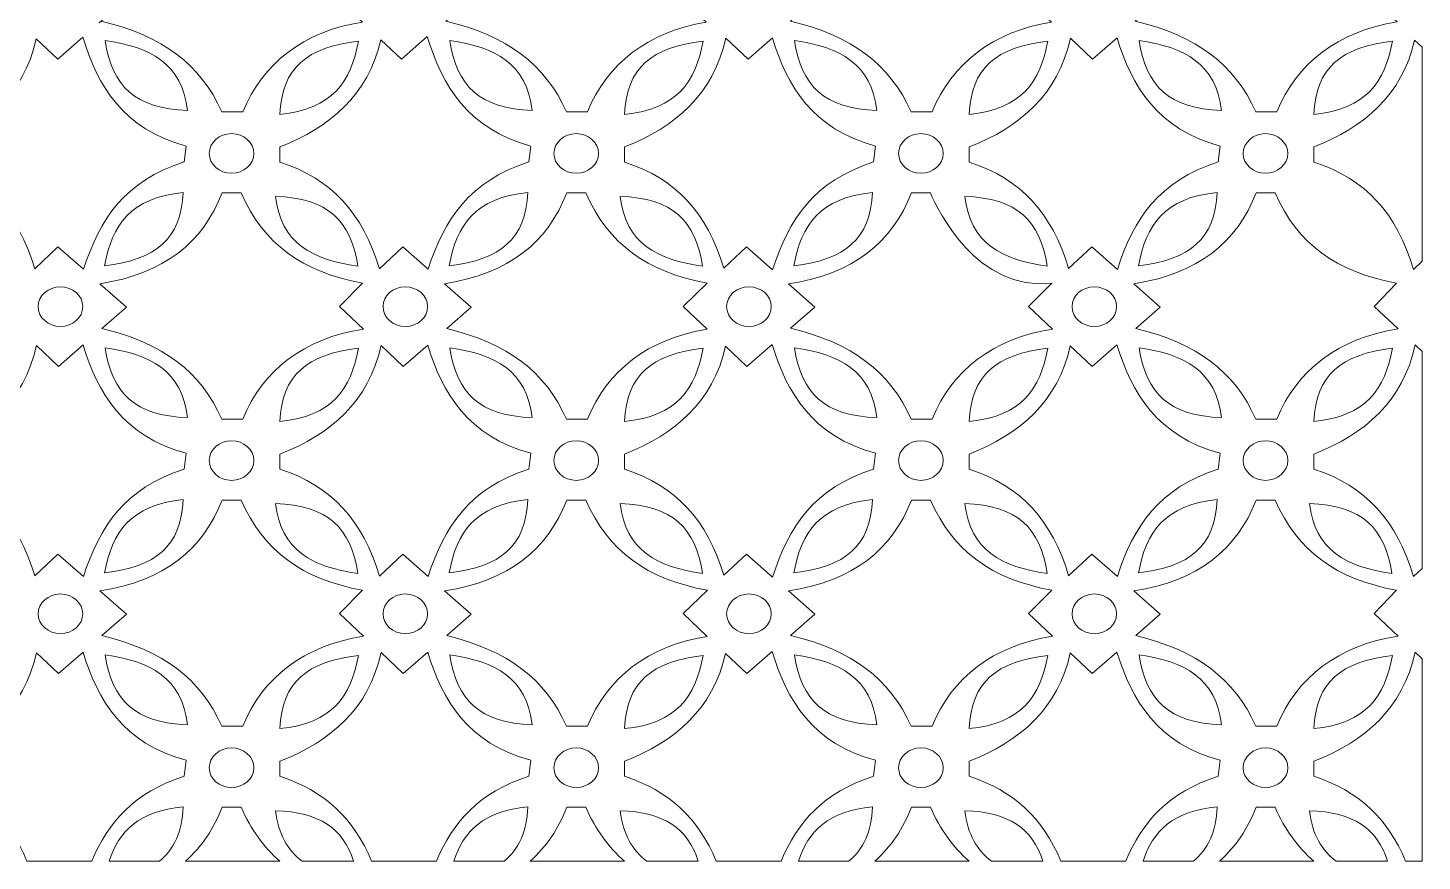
# Model space of a CAD drawing. Header units: millimetres. Extents: x -1200 to 1200, y -590 to 590.
# Drawn here: x 39 to 1200, y -590 to 104 of the extents above; entities that cross this region are included whole.
import ezdxf

# ---------------------------------------------------------------- set-up
doc = ezdxf.new("R2010")
doc.units = ezdxf.units.MM
doc.header["$MEASUREMENT"] = 0
doc.layers.add('Layer 1', color=7, linetype='Continuous')

msp = doc.modelspace()

# ---------------------------------------------------------------- linework, layer by layer
at = {"layer": 'Layer 1', "color": 250, "lineweight": 20}
for points, knots in [([(317.7715, 108.6244), (268.7804, 100.8725), (234.534, 74.0013), (218.0587, 33.8259), (218.0587, 33.8259), (200.598, 33.8457), (200.598, 33.8457), (183.0053, 73.3953), (151.4982, 97.1448), (100.2643, 109.3685), (100.2643, 109.3685), (98.4406, 107.9922), (98.4406, 107.9922), (98.4406, 107.9922), (120.2783, 127.0391), (120.2783, 127.0391), (120.2783, 127.0391), (98.1147, 146.501), (98.1147, 146.501), (151.9328, 154.6021), (184.115, 181.3153), (199.9616, 222.0635), (199.9616, 222.0635), (215.816, 222.0635), (215.816, 222.0635), (234.5107, 179.3921), (266.7627, 156.2683), (316.9645, 146.9753), (316.9645, 146.9753), (297.5791, 127.533), (297.5791, 127.533), (297.5791, 127.533), (317.7715, 108.6244), (317.7715, 108.6244)], [0, 0, 0, 0, 0.090909091, 0.090909091, 0.090909091, 0.181818182, 0.181818182, 0.181818182, 0.272727273, 0.272727273, 0.272727273, 0.363636364, 0.363636364, 0.363636364, 0.454545455, 0.454545455, 0.454545455, 0.545454545, 0.545454545, 0.545454545, 0.636363636, 0.636363636, 0.636363636, 0.727272727, 0.727272727, 0.727272727, 0.818181818, 0.818181818, 0.818181818, 0.909090909, 0.909090909, 0.909090909, 1, 1, 1, 1]), ([(603.989, 108.5057), (555.3859, 100.6024), (521.4033, 73.8035), (504.9979, 33.8259), (504.9979, 33.8259), (487.5294, 33.8457), (487.5294, 33.8457), (469.9522, 73.3953), (438.4373, 97.1448), (387.1957, 109.3685), (387.1957, 109.3685), (407.3804, 127.0391), (407.3804, 127.0391), (407.3804, 127.0391), (385.2014, 146.5209), (385.2014, 146.5209), (438.9496, 154.6548), (471.0696, 181.3482), (486.9085, 222.0635), (486.9085, 222.0635), (502.7552, 222.0635), (502.7552, 222.0635), (521.4655, 179.3921), (553.702, 156.2683), (603.9192, 146.9753), (603.9192, 146.9753), (583.6724, 127.533), (583.6724, 127.533), (583.6724, 127.533), (603.989, 108.5057), (603.989, 108.5057)], [0, 0, 0, 0, 0.1, 0.1, 0.1, 0.2, 0.2, 0.2, 0.3, 0.3, 0.3, 0.4, 0.4, 0.4, 0.5, 0.5, 0.5, 0.6, 0.6, 0.6, 0.7, 0.7, 0.7, 0.8, 0.8, 0.8, 0.9, 0.9, 0.9, 1, 1, 1, 1]), ([(891.4481, 108.5915), (842.5657, 100.7935), (808.389, 73.9485), (791.9371, 33.8259), (791.9371, 33.8259), (774.4918, 33.8457), (774.4918, 33.8457), (756.8914, 73.3953), (725.3765, 97.1448), (674.1426, 109.3685), (674.1426, 109.3685), (693.4581, 127.0391), (693.4581, 127.0391), (693.4581, 127.0391), (671.4188, 146.4155), (671.4188, 146.4155), (725.5861, 154.4175), (757.9391, 181.1638), (773.8399, 222.0635), (773.8399, 222.0635), (789.7021, 222.0635), (789.7021, 222.0635), (808.389, 179.3921), (840.6489, 156.2683), (890.8584, 146.9753), (890.8584, 146.9753), (871.2169, 127.533), (871.2169, 127.533), (871.2169, 127.533), (891.4481, 108.5915), (891.4481, 108.5915)], [0, 0, 0, 0, 0.1, 0.1, 0.1, 0.2, 0.2, 0.2, 0.3, 0.3, 0.3, 0.4, 0.4, 0.4, 0.5, 0.5, 0.5, 0.6, 0.6, 0.6, 0.7, 0.7, 0.7, 0.8, 0.8, 0.8, 0.9, 0.9, 0.9, 1, 1, 1, 1]), ([(1179.0702, 108.6837), (1129.823, 101.0439), (1095.4135, 74.133), (1078.884, 33.8259), (1078.884, 33.8259), (1061.4155, 33.8457), (1061.4155, 33.8457), (1043.846, 73.3953), (1012.3234, 97.1448), (961.0817, 109.3685), (961.0817, 109.3685), (981.0026, 127.0391), (981.0026, 127.0391), (981.0026, 127.0391), (958.8624, 146.4879), (958.8624, 146.4879), (1012.7347, 154.5756), (1044.9325, 181.2955), (1060.7946, 222.0635), (1060.7946, 222.0635), (1076.6335, 222.0635), (1076.6335, 222.0635), (1095.3359, 179.3921), (1127.5881, 156.2683), (1177.7975, 146.9753), (1177.7975, 146.9753), (1158.9398, 127.533), (1158.9398, 127.533), (1158.9398, 127.533), (1179.0702, 108.6837), (1179.0702, 108.6837)], [0, 0, 0, 0, 0.1, 0.1, 0.1, 0.2, 0.2, 0.2, 0.3, 0.3, 0.3, 0.4, 0.4, 0.4, 0.5, 0.5, 0.5, 0.6, 0.6, 0.6, 0.7, 0.7, 0.7, 0.8, 0.8, 0.8, 0.9, 0.9, 0.9, 1, 1, 1, 1]), ([(84.9532, 96.0647), (84.9532, 96.0647), (64.0234, 77.8145), (64.0234, 77.8145), (64.0234, 77.8145), (46.1591, 94.5367), (46.1591, 94.5367), (35.8301, 48.1573), (4.0592, 21.1147), (-37.87, 4.6297), (-37.87, 4.6297), (-37.9244, -7.9169), (-37.9244, -7.9169), (5.1068, -21.8728), (31.0885, -50.6079), (44.8787, -96.77), (44.8787, -96.77), (64.1709, -78.612), (64.1709, -78.612), (64.1709, -78.612), (85.4187, -97.264), (85.4187, -97.264), (99.0537, -55.3235), (119.8359, -23.7894), (169.3159, -7.8641), (169.3159, -7.8641), (171.0233, 5.4005), (171.0233, 5.4005), (118.4547, 19.3958), (97.1679, 55.8036), (84.9532, 96.0647)], [0, 0, 0, 0, 0.1, 0.1, 0.1, 0.2, 0.2, 0.2, 0.3, 0.3, 0.3, 0.4, 0.4, 0.4, 0.5, 0.5, 0.5, 0.6, 0.6, 0.6, 0.7, 0.7, 0.7, 0.8, 0.8, 0.8, 0.9, 0.9, 0.9, 1, 1, 1, 1]), ([(103.4771, 93.1273), (141.5494, 87.8913), (167.3915, 73.8892), (172.1019, 35.0048), (128.5352, 36.5131), (109.1577, 55.2506), (103.4771, 93.1273)], [0, 0, 0, 0, 0.5, 0.5, 0.5, 1, 1, 1, 1]), ([(371.7137, 96.6244), (371.7137, 96.6244), (350.1477, 77.8145), (350.1477, 77.8145), (350.1477, 77.8145), (332.9663, 93.911), (332.9663, 93.911), (322.4822, 47.9203), (290.8122, 21.0292), (249.0768, 4.6297), (249.0768, 4.6297), (249.0149, -7.9169), (249.0149, -7.9169), (292.0849, -21.8861), (318.0665, -50.6475), (331.8411, -96.8885), (331.8411, -96.8885), (351.2885, -78.612), (351.2885, -78.612), (351.2885, -78.612), (372.3967, -97.1586), (372.3967, -97.1586), (386.024, -55.2709), (406.8294, -23.7761), (456.2706, -7.8641), (456.2706, -7.8641), (457.9702, 5.4005), (457.9702, 5.4005), (405.1532, 19.4617), (383.9131, 56.1397), (371.7137, 96.6244)], [0, 0, 0, 0, 0.1, 0.1, 0.1, 0.2, 0.2, 0.2, 0.3, 0.3, 0.3, 0.4, 0.4, 0.4, 0.5, 0.5, 0.5, 0.6, 0.6, 0.6, 0.7, 0.7, 0.7, 0.8, 0.8, 0.8, 0.9, 0.9, 0.9, 1, 1, 1, 1]), ([(390.4162, 93.1273), (428.5118, 87.8913), (454.3461, 73.8892), (459.0565, 35.0048), (415.4745, 36.5131), (396.128, 55.2506), (390.4162, 93.1273)], [0, 0, 0, 0, 0.5, 0.5, 0.5, 1, 1, 1, 1]), ([(659.0332, 95.4259), (659.0332, 95.4259), (638.8253, 77.8145), (638.8253, 77.8145), (638.8253, 77.8145), (620.2004, 95.2612), (620.2004, 95.2612), (610.0421, 48.4406), (578.1626, 21.1938), (536.0161, 4.6297), (536.0161, 4.6297), (535.954, -7.9169), (535.954, -7.9169), (578.8299, -21.8201), (604.7884, -50.3907), (618.6019, -96.2563), (618.6019, -96.2563), (637.3818, -78.612), (637.3818, -78.612), (637.3818, -78.612), (659.1574, -97.7381), (659.1574, -97.7381), (672.769, -55.5608), (693.5358, -23.8552), (743.1865, -7.8641), (743.1865, -7.8641), (744.9094, 5.4005), (744.9094, 5.4005), (692.6123, 19.3101), (671.2791, 55.4152), (659.0332, 95.4259)], [0, 0, 0, 0, 0.1, 0.1, 0.1, 0.2, 0.2, 0.2, 0.3, 0.3, 0.3, 0.4, 0.4, 0.4, 0.5, 0.5, 0.5, 0.6, 0.6, 0.6, 0.7, 0.7, 0.7, 0.8, 0.8, 0.8, 0.9, 0.9, 0.9, 1, 1, 1, 1]), ([(677.3632, 93.1273), (715.451, 87.8913), (741.2697, 73.8892), (745.9958, 35.0048), (702.4214, 36.5131), (683.0593, 55.2506), (677.3632, 93.1273)], [0, 0, 0, 0, 0.5, 0.5, 0.5, 1, 1, 1, 1]), ([(945.9336, 95.5312), (945.9336, 95.5312), (925.6248, 77.8145), (925.6248, 77.8145), (925.6248, 77.8145), (907.1007, 95.1426), (907.1007, 95.1426), (896.9192, 48.3944), (865.0784, 21.1807), (822.9552, 4.6297), (822.9552, 4.6297), (822.8931, -7.9169), (822.8931, -7.9169), (865.9087, -21.8595), (891.8827, -50.5751), (905.6807, -96.7041), (905.6807, -96.7041), (924.9186, -78.612), (924.9186, -78.612), (924.9186, -78.612), (946.2285, -97.3297), (946.2285, -97.3297), (959.8557, -55.3564), (980.6456, -23.8025), (1030.1257, -7.8641), (1030.1257, -7.8641), (1031.8484, 5.4005), (1031.8484, 5.4005), (979.4971, 19.33), (958.1794, 55.4745), (945.9336, 95.5312)], [0, 0, 0, 0, 0.1, 0.1, 0.1, 0.2, 0.2, 0.2, 0.3, 0.3, 0.3, 0.4, 0.4, 0.4, 0.5, 0.5, 0.5, 0.6, 0.6, 0.6, 0.7, 0.7, 0.7, 0.8, 0.8, 0.8, 0.9, 0.9, 0.9, 1, 1, 1, 1]), ([(964.3023, 93.1273), (1002.3824, 87.8913), (1028.2089, 73.8892), (1032.9426, 35.0048), (989.3606, 36.5131), (969.9907, 55.2506), (964.3023, 93.1273)], [0, 0, 0, 0, 0.5, 0.5, 0.5, 1, 1, 1, 1]), ([(1199.95, 87.6604), (1199.95, 87.6604), (1193.6829, 93.5223), (1193.6829, 93.5223), (1183.1367, 47.7688), (1151.5364, 20.9896), (1109.9022, 4.6297), (1109.9022, 4.6297), (1109.8479, -7.9169), (1109.8479, -7.9169), (1153.0419, -21.9255), (1179.0546, -50.8187), (1192.806, -97.2836), (1192.806, -97.2836), (1199.95, -90.5588), (1199.95, -90.5588), (1199.95, -90.5588), (1199.95, 87.6604), (1199.95, 87.6604)], [0, 0, 0, 0, 0.166666667, 0.166666667, 0.166666667, 0.333333333, 0.333333333, 0.333333333, 0.5, 0.5, 0.5, 0.666666667, 0.666666667, 0.666666667, 0.833333333, 0.833333333, 0.833333333, 1, 1, 1, 1]), ([(314.3414, 92.7847), (308.4281, 58.9321), (292.7056, 35.9664), (248.945, 31.7712), (250.6445, 70.5172), (271.7216, 87.7267), (314.3414, 92.7847)], [0, 0, 0, 0, 0.5, 0.5, 0.5, 1, 1, 1, 1]), ([(601.2807, 92.7847), (595.3828, 58.9321), (579.6448, 35.9664), (535.8997, 31.7712), (537.5991, 70.5172), (558.6608, 87.7267), (601.2807, 92.7847)], [0, 0, 0, 0, 0.5, 0.5, 0.5, 1, 1, 1, 1]), ([(888.2277, 92.7847), (882.3298, 58.9321), (866.584, 35.9664), (822.831, 31.7712), (824.5306, 70.5172), (845.6077, 87.7267), (888.2277, 92.7847)], [0, 0, 0, 0, 0.5, 0.5, 0.5, 1, 1, 1, 1]), ([(1175.1589, 92.7847), (1169.2611, 58.9321), (1153.5309, 35.9664), (1109.778, 31.7712), (1111.4775, 70.5172), (1132.5547, 87.7267), (1175.1589, 92.7847)], [0, 0, 0, 0, 0.5, 0.5, 0.5, 1, 1, 1, 1]), ([(208.7386, -17.2691), (198.5104, -17.2691), (190.1759, -9.8597), (190.1759, -0.7644), (190.1759, 8.3179), (198.5104, 15.7339), (208.7386, 15.7339), (218.9667, 15.7339), (227.3013, 8.3179), (227.3013, -0.7644), (227.3013, -9.8597), (218.9667, -17.2691), (208.7386, -17.2691)], [0, 0, 0, 0, 0.25, 0.25, 0.25, 0.5, 0.5, 0.5, 0.75, 0.75, 0.75, 1, 1, 1, 1]), ([(495.6855, -17.2691), (485.465, -17.2691), (477.1228, -9.8597), (477.1228, -0.7644), (477.1228, 8.3179), (485.465, 15.7339), (495.6855, 15.7339), (505.906, 15.7339), (514.2405, 8.3179), (514.2405, -0.7644), (514.2405, -9.8597), (505.906, -17.2691), (495.6855, -17.2691)], [0, 0, 0, 0, 0.25, 0.25, 0.25, 0.5, 0.5, 0.5, 0.75, 0.75, 0.75, 1, 1, 1, 1]), ([(782.6246, -17.2691), (772.3965, -17.2691), (764.0618, -9.8597), (764.0618, -0.7644), (764.0618, 8.3179), (772.3965, 15.7339), (782.6246, 15.7339), (792.8528, 15.7339), (801.1952, 8.3179), (801.1952, -0.7644), (801.1952, -9.8597), (792.8528, -17.2691), (782.6246, -17.2691)], [0, 0, 0, 0, 0.25, 0.25, 0.25, 0.5, 0.5, 0.5, 0.75, 0.75, 0.75, 1, 1, 1, 1]), ([(1069.5639, -17.2691), (1059.3357, -17.2691), (1051.001, -9.8597), (1051.001, -0.7644), (1051.001, 8.3179), (1059.3357, 15.7339), (1069.5639, 15.7339), (1079.7997, 15.7339), (1088.1266, 8.3179), (1088.1266, -0.7644), (1088.1266, -9.8597), (1079.7997, -17.2691), (1069.5639, -17.2691)], [0, 0, 0, 0, 0.25, 0.25, 0.25, 0.5, 0.5, 0.5, 0.75, 0.75, 0.75, 1, 1, 1, 1]), ([(318.5942, -146.9957), (269.1529, -154.5763), (234.6271, -181.52), (218.0587, -221.9259), (218.0587, -221.9259), (200.6135, -221.9061), (200.6135, -221.9061), (183.0673, -182.4881), (151.7232, -158.7649), (100.8153, -146.5149), (100.8153, -146.5149), (121.2173, -128.7059), (121.2173, -128.7059), (121.2173, -128.7059), (99.0691, -109.2507), (99.0691, -109.2507), (152.8951, -101.1433), (185.0695, -74.4299), (200.9084, -33.6817), (200.9084, -33.6817), (216.7627, -33.6817), (216.7627, -33.6817), (235.4497, -76.3466), (267.7017, -99.4702), (317.8957, -108.7633), (317.8957, -108.7633), (298.5259, -128.2187), (298.5259, -128.2187), (298.5259, -128.2187), (318.5942, -146.9957), (318.5942, -146.9957)], [0, 0, 0, 0, 0.1, 0.1, 0.1, 0.2, 0.2, 0.2, 0.3, 0.3, 0.3, 0.4, 0.4, 0.4, 0.5, 0.5, 0.5, 0.6, 0.6, 0.6, 0.7, 0.7, 0.7, 0.8, 0.8, 0.8, 0.9, 0.9, 0.9, 1, 1, 1, 1]), ([(103.089, -94.3332), (109.0024, -60.4674), (124.7249, -37.5083), (168.4857, -33.3194), (166.7861, -72.0524), (145.7013, -89.2619), (103.089, -94.3332)], [0, 0, 0, 0, 0.5, 0.5, 0.5, 1, 1, 1, 1]), ([(604.8039, -147.1209), (555.7585, -154.8463), (521.4887, -181.7177), (505.0134, -221.9259), (505.0134, -221.9259), (487.5294, -221.9061), (487.5294, -221.9061), (470.0297, -182.5212), (438.7089, -158.7979), (387.8709, -146.5412), (387.8709, -146.5412), (408.3349, -128.7059), (408.3349, -128.7059), (408.3349, -128.7059), (386.1403, -109.2244), (386.1403, -109.2244), (439.8963, -101.0972), (472.0164, -74.4036), (487.8476, -33.6817), (487.8476, -33.6817), (503.6942, -33.6817), (503.6942, -33.6817), (522.3967, -76.34), (554.6099, -99.4637), (604.7884, -108.7502), (604.7884, -108.7502), (584.6192, -128.2187), (584.6192, -128.2187), (584.6192, -128.2187), (604.8039, -147.1209), (604.8039, -147.1209)], [0, 0, 0, 0, 0.1, 0.1, 0.1, 0.2, 0.2, 0.2, 0.3, 0.3, 0.3, 0.4, 0.4, 0.4, 0.5, 0.5, 0.5, 0.6, 0.6, 0.6, 0.7, 0.7, 0.7, 0.8, 0.8, 0.8, 0.9, 0.9, 0.9, 1, 1, 1, 1]), ([(390.0283, -94.3332), (395.9339, -60.4674), (411.6719, -37.5083), (455.4247, -33.3194), (453.7253, -72.0524), (432.6559, -89.2619), (390.0283, -94.3332)], [0, 0, 0, 0, 0.5, 0.5, 0.5, 1, 1, 1, 1]), ([(891.8129, -108.7633), (891.8129, -108.7633), (872.1636, -128.2187), (872.1636, -128.2187), (872.1636, -128.2187), (892.263, -147.0417), (892.263, -147.0417), (842.9304, -154.662), (808.4821, -181.5794), (791.9371, -221.9259), (791.9371, -221.9259), (774.4918, -221.9061), (774.4918, -221.9061), (756.8914, -182.3432), (725.3765, -158.5938), (674.1582, -146.3831), (674.1582, -146.3831), (694.4127, -128.7059), (694.4127, -128.7059), (694.4127, -128.7059), (672.3578, -109.3363), (672.3578, -109.3363), (726.5407, -101.3341), (758.8935, -74.5814), (774.7867, -33.6817), (774.7867, -33.6817), (790.6411, -33.6817), (790.6411, -33.6817), (797.214, -48.665), (829.2721, -115.9093), (891.8129, -108.7633)], [0, 0, 0, 0, 0.1, 0.1, 0.1, 0.2, 0.2, 0.2, 0.3, 0.3, 0.3, 0.4, 0.4, 0.4, 0.5, 0.5, 0.5, 0.6, 0.6, 0.6, 0.7, 0.7, 0.7, 0.8, 0.8, 0.8, 0.9, 0.9, 0.9, 1, 1, 1, 1]), ([(676.9751, -94.3332), (682.8808, -60.4674), (698.611, -37.5083), (742.3717, -33.3194), (740.6799, -72.0524), (719.5874, -89.2619), (676.9751, -94.3332)], [0, 0, 0, 0, 0.5, 0.5, 0.5, 1, 1, 1, 1]), ([(1179.885, -146.9365), (1130.2032, -154.4117), (1095.5067, -181.3949), (1078.884, -221.9259), (1078.884, -221.9259), (1061.431, -221.9061), (1061.431, -221.9061), (1043.8926, -182.4751), (1012.5174, -158.7454), (961.5629, -146.5017), (961.5629, -146.5017), (981.9572, -128.7059), (981.9572, -128.7059), (981.9572, -128.7059), (959.8168, -109.2572), (959.8168, -109.2572), (1013.6738, -101.1761), (1045.8714, -74.4562), (1061.7414, -33.6817), (1061.7414, -33.6817), (1077.588, -33.6817), (1077.588, -33.6817), (1096.2827, -76.3595), (1128.527, -99.4835), (1178.7442, -108.7633), (1178.7442, -108.7633), (1159.8944, -128.2187), (1159.8944, -128.2187), (1159.8944, -128.2187), (1179.885, -146.9365), (1179.885, -146.9365)], [0, 0, 0, 0, 0.1, 0.1, 0.1, 0.2, 0.2, 0.2, 0.3, 0.3, 0.3, 0.4, 0.4, 0.4, 0.5, 0.5, 0.5, 0.6, 0.6, 0.6, 0.7, 0.7, 0.7, 0.8, 0.8, 0.8, 0.9, 0.9, 0.9, 1, 1, 1, 1]), ([(963.922, -94.3332), (969.8276, -60.4674), (985.5579, -37.5083), (1029.3108, -33.3194), (1027.6036, -72.0524), (1006.5342, -89.2619), (963.922, -94.3332)], [0, 0, 0, 0, 0.5, 0.5, 0.5, 1, 1, 1, 1]), ([(313.9535, -94.6755), (275.8734, -89.4265), (250.0314, -75.4376), (245.3053, -36.5401), (288.8953, -38.0549), (308.2652, -56.7857), (313.9535, -94.6755)], [0, 0, 0, 0, 0.5, 0.5, 0.5, 1, 1, 1, 1]), ([(600.8927, -94.6755), (562.8049, -89.4265), (536.9783, -75.4376), (532.2678, -36.5401), (575.8422, -38.0549), (595.1965, -56.7857), (600.8927, -94.6755)], [0, 0, 0, 0, 0.5, 0.5, 0.5, 1, 1, 1, 1]), ([(887.8396, -94.6755), (849.7518, -89.4265), (823.9252, -75.4376), (819.1992, -36.5401), (862.7814, -38.0549), (882.1434, -56.7857), (887.8396, -94.6755)], [0, 0, 0, 0, 0.5, 0.5, 0.5, 1, 1, 1, 1]), ([(66.3283, -144.8354), (56.0924, -144.8354), (47.7655, -137.426), (47.7655, -128.3372), (47.7655, -119.2417), (56.0924, -111.8391), (66.3283, -111.8391), (76.5486, -111.8391), (84.8833, -119.2417), (84.8833, -128.3372), (84.8833, -137.426), (76.5486, -144.8354), (66.3283, -144.8354)], [0, 0, 0, 0, 0.25, 0.25, 0.25, 0.5, 0.5, 0.5, 0.75, 0.75, 0.75, 1, 1, 1, 1]), ([(353.4226, -144.8354), (343.2023, -144.8354), (334.8522, -137.426), (334.8522, -128.3372), (334.8522, -119.2417), (343.2023, -111.8391), (353.4226, -111.8391), (363.6586, -111.8391), (371.9854, -119.2417), (371.9854, -128.3372), (371.9854, -137.426), (363.6586, -144.8354), (353.4226, -144.8354)], [0, 0, 0, 0, 0.25, 0.25, 0.25, 0.5, 0.5, 0.5, 0.75, 0.75, 0.75, 1, 1, 1, 1]), ([(639.5237, -144.8354), (629.2956, -144.8354), (620.9454, -137.426), (620.9454, -128.3372), (620.9454, -119.2417), (629.2956, -111.8391), (639.5237, -111.8391), (649.7363, -111.8391), (658.0786, -119.2417), (658.0786, -128.3372), (658.0786, -137.426), (649.7363, -144.8354), (639.5237, -144.8354)], [0, 0, 0, 0, 0.25, 0.25, 0.25, 0.5, 0.5, 0.5, 0.75, 0.75, 0.75, 1, 1, 1, 1]), ([(927.0526, -144.8354), (916.84, -144.8354), (908.4976, -137.426), (908.4976, -128.3372), (908.4976, -119.2417), (916.84, -111.8391), (927.0526, -111.8391), (937.2808, -111.8391), (945.6154, -119.2417), (945.6154, -128.3372), (945.6154, -137.426), (937.2808, -144.8354), (927.0526, -144.8354)], [0, 0, 0, 0, 0.25, 0.25, 0.25, 0.5, 0.5, 0.5, 0.75, 0.75, 0.75, 1, 1, 1, 1]), ([(85.1006, -160.2074), (97.3619, -200.2641), (118.6796, -236.4219), (171.0233, -250.3516), (171.0233, -250.3516), (169.3159, -263.6159), (169.3159, -263.6159), (119.8359, -279.5542), (99.0537, -311.0754), (85.4187, -353.0156), (85.4187, -353.0156), (64.1709, -334.3705), (64.1709, -334.3705), (64.1709, -334.3705), (44.8787, -352.5151), (44.8787, -352.5151), (31.0885, -306.3531), (5.1068, -277.6245), (-37.9244, -263.6685), (-37.9244, -263.6685), (-37.87, -251.122), (-37.87, -251.122), (4.1834, -234.591), (36.0008, -207.4297), (46.2367, -160.8134), (46.2367, -160.8134), (64.6443, -178.0557), (64.6443, -178.0557), (64.6443, -178.0557), (85.1006, -160.2074), (85.1006, -160.2074)], [0, 0, 0, 0, 0.1, 0.1, 0.1, 0.2, 0.2, 0.2, 0.3, 0.3, 0.3, 0.4, 0.4, 0.4, 0.5, 0.5, 0.5, 0.6, 0.6, 0.6, 0.7, 0.7, 0.7, 0.8, 0.8, 0.8, 0.9, 0.9, 0.9, 1, 1, 1, 1]), ([(372.0863, -160.3128), (384.3167, -200.33), (405.6577, -236.4415), (457.9702, -250.3516), (457.9702, -250.3516), (456.2706, -263.6159), (456.2706, -263.6159), (406.8294, -279.5278), (386.024, -311.0228), (372.3967, -352.9103), (372.3967, -352.9103), (351.2885, -334.3705), (351.2885, -334.3705), (351.2885, -334.3705), (331.8411, -352.6337), (331.8411, -352.6337), (318.0665, -306.3992), (292.0849, -277.6378), (249.0149, -263.6685), (249.0149, -263.6685), (249.0768, -251.122), (249.0768, -251.122), (291.1691, -234.5777), (323.0098, -207.3837), (333.207, -160.6947), (333.207, -160.6947), (351.7387, -178.0557), (351.7387, -178.0557), (351.7387, -178.0557), (372.0863, -160.3128), (372.0863, -160.3128)], [0, 0, 0, 0, 0.1, 0.1, 0.1, 0.2, 0.2, 0.2, 0.3, 0.3, 0.3, 0.4, 0.4, 0.4, 0.5, 0.5, 0.5, 0.6, 0.6, 0.6, 0.7, 0.7, 0.7, 0.8, 0.8, 0.8, 0.9, 0.9, 0.9, 1, 1, 1, 1]), ([(658.8548, -159.7331), (671.0618, -199.9808), (692.3484, -236.3691), (744.9094, -250.3516), (744.9094, -250.3516), (743.1865, -263.6159), (743.1865, -263.6159), (693.5358, -279.6071), (672.769, -311.3125), (659.1574, -353.4899), (659.1574, -353.4899), (637.3818, -334.3705), (637.3818, -334.3705), (637.3818, -334.3705), (618.6019, -352.008), (618.6019, -352.008), (604.7884, -306.1423), (578.8299, -277.5719), (535.954, -263.6685), (535.954, -263.6685), (536.0161, -251.122), (536.0161, -251.122), (577.9142, -234.6567), (609.6541, -207.6471), (619.9987, -161.3535), (619.9987, -161.3535), (637.8319, -178.0557), (637.8319, -178.0557), (637.8319, -178.0557), (658.8548, -159.7331), (658.8548, -159.7331)], [0, 0, 0, 0, 0.1, 0.1, 0.1, 0.2, 0.2, 0.2, 0.3, 0.3, 0.3, 0.4, 0.4, 0.4, 0.5, 0.5, 0.5, 0.6, 0.6, 0.6, 0.7, 0.7, 0.7, 0.8, 0.8, 0.8, 0.9, 0.9, 0.9, 1, 1, 1, 1]), ([(945.9259, -160.1416), (958.1483, -200.2181), (979.4816, -236.4219), (1031.8484, -250.3516), (1031.8484, -250.3516), (1030.1257, -263.6159), (1030.1257, -263.6159), (980.6456, -279.5542), (959.8557, -311.1084), (946.2285, -353.0816), (946.2285, -353.0816), (924.9186, -334.3705), (924.9186, -334.3705), (924.9186, -334.3705), (905.6807, -352.456), (905.6807, -352.456), (891.8827, -306.3269), (865.9087, -277.6245), (822.8931, -263.6685), (822.8931, -263.6685), (822.9552, -251.122), (822.9552, -251.122), (864.9853, -234.604), (896.8106, -207.4626), (907.0542, -160.8858), (907.0542, -160.8858), (925.3842, -178.0557), (925.3842, -178.0557), (925.3842, -178.0557), (945.9259, -160.1416), (945.9259, -160.1416)], [0, 0, 0, 0, 0.1, 0.1, 0.1, 0.2, 0.2, 0.2, 0.3, 0.3, 0.3, 0.4, 0.4, 0.4, 0.5, 0.5, 0.5, 0.6, 0.6, 0.6, 0.7, 0.7, 0.7, 0.8, 0.8, 0.8, 0.9, 0.9, 0.9, 1, 1, 1, 1]), ([(1199.95, -346.3131), (1199.95, -346.3131), (1192.806, -353.0355), (1192.806, -353.0355), (1179.0546, -306.5705), (1153.0419, -277.6772), (1109.8479, -263.6685), (1109.8479, -263.6685), (1109.9022, -251.122), (1109.9022, -251.122), (1152.1263, -234.5251), (1184.0213, -207.2257), (1194.1253, -160.2733), (1194.1253, -160.2733), (1199.95, -165.7277), (1199.95, -165.7277), (1199.95, -165.7277), (1199.95, -346.3131), (1199.95, -346.3131)], [0, 0, 0, 0, 0.166666667, 0.166666667, 0.166666667, 0.333333333, 0.333333333, 0.333333333, 0.5, 0.5, 0.5, 0.666666667, 0.666666667, 0.666666667, 0.833333333, 0.833333333, 0.833333333, 1, 1, 1, 1]), ([(103.4771, -162.6179), (141.5494, -167.8737), (167.3915, -181.856), (172.1019, -220.7535), (128.5352, -219.2387), (109.1577, -200.5012), (103.4771, -162.6179)], [0, 0, 0, 0, 0.5, 0.5, 0.5, 1, 1, 1, 1]), ([(314.3414, -162.967), (308.4281, -196.8196), (292.7056, -219.7788), (248.945, -223.9806), (250.6445, -185.2346), (271.7216, -168.0251), (314.3414, -162.967)], [0, 0, 0, 0, 0.5, 0.5, 0.5, 1, 1, 1, 1]), ([(390.4162, -162.6179), (428.5118, -167.8737), (454.3461, -181.856), (459.0565, -220.7535), (415.4745, -219.2387), (396.128, -200.5012), (390.4162, -162.6179)], [0, 0, 0, 0, 0.5, 0.5, 0.5, 1, 1, 1, 1]), ([(601.2807, -162.967), (595.3828, -196.8196), (579.6448, -219.7788), (535.8997, -223.9806), (537.5991, -185.2346), (558.6608, -168.0251), (601.2807, -162.967)], [0, 0, 0, 0, 0.5, 0.5, 0.5, 1, 1, 1, 1]), ([(677.3632, -162.6179), (715.451, -167.8737), (741.2697, -181.856), (745.9958, -220.7535), (702.4214, -219.2387), (683.0593, -200.5012), (677.3632, -162.6179)], [0, 0, 0, 0, 0.5, 0.5, 0.5, 1, 1, 1, 1]), ([(888.2277, -162.967), (882.3298, -196.8196), (866.584, -219.7788), (822.831, -223.9806), (824.5306, -185.2346), (845.6077, -168.0251), (888.2277, -162.967)], [0, 0, 0, 0, 0.5, 0.5, 0.5, 1, 1, 1, 1]), ([(964.3023, -162.6179), (1002.3824, -167.8737), (1028.2089, -181.856), (1032.9426, -220.7535), (989.3606, -219.2387), (969.9907, -200.5012), (964.3023, -162.6179)], [0, 0, 0, 0, 0.5, 0.5, 0.5, 1, 1, 1, 1]), ([(1175.1589, -162.967), (1169.2611, -196.8196), (1153.5309, -219.7788), (1109.778, -223.9806), (1111.4775, -185.2346), (1132.5547, -168.0251), (1175.1589, -162.967)], [0, 0, 0, 0, 0.5, 0.5, 0.5, 1, 1, 1, 1]), ([(208.7386, -273.0209), (198.5104, -273.0209), (190.1759, -265.6049), (190.1759, -256.5227), (190.1759, -247.4339), (198.5104, -240.0179), (208.7386, -240.0179), (218.9667, -240.0179), (227.3013, -247.4339), (227.3013, -256.5227), (227.3013, -265.6049), (218.9667, -273.0209), (208.7386, -273.0209)], [0, 0, 0, 0, 0.25, 0.25, 0.25, 0.5, 0.5, 0.5, 0.75, 0.75, 0.75, 1, 1, 1, 1]), ([(495.6855, -273.0209), (485.465, -273.0209), (477.1228, -265.6049), (477.1228, -256.5227), (477.1228, -247.4339), (485.465, -240.0179), (495.6855, -240.0179), (505.906, -240.0179), (514.2405, -247.4339), (514.2405, -256.5227), (514.2405, -265.6049), (505.906, -273.0209), (495.6855, -273.0209)], [0, 0, 0, 0, 0.25, 0.25, 0.25, 0.5, 0.5, 0.5, 0.75, 0.75, 0.75, 1, 1, 1, 1]), ([(782.6246, -273.0209), (772.3965, -273.0209), (764.0618, -265.6049), (764.0618, -256.5227), (764.0618, -247.4339), (772.3965, -240.0179), (782.6246, -240.0179), (792.8528, -240.0179), (801.1952, -247.4339), (801.1952, -256.5227), (801.1952, -265.6049), (792.8528, -273.0209), (782.6246, -273.0209)], [0, 0, 0, 0, 0.25, 0.25, 0.25, 0.5, 0.5, 0.5, 0.75, 0.75, 0.75, 1, 1, 1, 1]), ([(1069.5639, -273.0209), (1059.3357, -273.0209), (1051.001, -265.6049), (1051.001, -256.5227), (1051.001, -247.4339), (1059.3357, -240.0179), (1069.5639, -240.0179), (1079.7997, -240.0179), (1088.1266, -247.4339), (1088.1266, -256.5227), (1088.1266, -265.6049), (1079.7997, -273.0209), (1069.5639, -273.0209)], [0, 0, 0, 0, 0.25, 0.25, 0.25, 0.5, 0.5, 0.5, 0.75, 0.75, 0.75, 1, 1, 1, 1]), ([(318.5942, -402.7474), (269.1529, -410.3411), (234.6271, -437.2718), (218.0587, -477.6776), (218.0587, -477.6776), (200.6135, -477.6513), (200.6135, -477.6513), (183.0673, -438.2399), (151.7232, -414.5167), (100.8153, -402.26), (100.8153, -402.26), (121.2173, -384.4512), (121.2173, -384.4512), (121.2173, -384.4512), (99.0691, -365.0024), (99.0691, -365.0024), (152.8951, -356.8884), (185.0695, -330.1817), (200.9084, -289.4334), (200.9084, -289.4334), (216.7627, -289.4334), (216.7627, -289.4334), (235.4497, -332.1115), (267.7094, -355.2353), (317.9112, -364.5217), (317.9112, -364.5217), (298.5259, -383.9639), (298.5259, -383.9639), (298.5259, -383.9639), (318.5942, -402.7474), (318.5942, -402.7474)], [0, 0, 0, 0, 0.1, 0.1, 0.1, 0.2, 0.2, 0.2, 0.3, 0.3, 0.3, 0.4, 0.4, 0.4, 0.5, 0.5, 0.5, 0.6, 0.6, 0.6, 0.7, 0.7, 0.7, 0.8, 0.8, 0.8, 0.9, 0.9, 0.9, 1, 1, 1, 1]), ([(103.089, -350.0849), (109.0024, -316.2323), (124.7249, -293.2599), (168.4857, -289.058), (166.7861, -327.8042), (145.7013, -345.0268), (103.089, -350.0849)], [0, 0, 0, 0, 0.5, 0.5, 0.5, 1, 1, 1, 1]), ([(604.8039, -402.866), (555.7585, -410.5981), (521.4887, -437.4694), (505.0134, -477.6776), (505.0134, -477.6776), (487.5294, -477.6513), (487.5294, -477.6513), (470.0297, -438.2663), (438.7089, -414.5627), (387.8709, -402.293), (387.8709, -402.293), (408.3349, -384.4512), (408.3349, -384.4512), (408.3349, -384.4512), (386.1403, -364.9761), (386.1403, -364.9761), (439.8963, -356.8488), (472.0164, -330.1487), (487.8476, -289.4334), (487.8476, -289.4334), (503.6942, -289.4334), (503.6942, -289.4334), (522.4122, -332.1115), (554.6487, -355.2353), (604.8659, -364.5217), (604.8659, -364.5217), (584.6192, -383.9639), (584.6192, -383.9639), (584.6192, -383.9639), (604.8039, -402.866), (604.8039, -402.866)], [0, 0, 0, 0, 0.1, 0.1, 0.1, 0.2, 0.2, 0.2, 0.3, 0.3, 0.3, 0.4, 0.4, 0.4, 0.5, 0.5, 0.5, 0.6, 0.6, 0.6, 0.7, 0.7, 0.7, 0.8, 0.8, 0.8, 0.9, 0.9, 0.9, 1, 1, 1, 1]), ([(390.0283, -350.0849), (395.9339, -316.2323), (411.6719, -293.2599), (455.4247, -289.058), (453.7253, -327.8042), (432.6559, -345.0268), (390.0283, -350.0849)], [0, 0, 0, 0, 0.5, 0.5, 0.5, 1, 1, 1, 1]), ([(892.263, -402.7935), (842.9304, -410.4136), (808.4821, -437.3376), (791.9371, -477.6776), (791.9371, -477.6776), (774.4918, -477.6513), (774.4918, -477.6513), (756.8914, -438.0951), (725.3765, -414.3521), (674.1582, -402.1349), (674.1582, -402.1349), (694.4127, -384.4512), (694.4127, -384.4512), (694.4127, -384.4512), (672.3578, -365.0882), (672.3578, -365.0882), (726.5407, -357.086), (758.8935, -330.3332), (774.7867, -289.4334), (774.7867, -289.4334), (790.6411, -289.4334), (790.6411, -289.4334), (809.3358, -332.1115), (841.5955, -355.2353), (891.8051, -364.5217), (891.8051, -364.5217), (872.1636, -383.9639), (872.1636, -383.9639), (872.1636, -383.9639), (892.263, -402.7935), (892.263, -402.7935)], [0, 0, 0, 0, 0.1, 0.1, 0.1, 0.2, 0.2, 0.2, 0.3, 0.3, 0.3, 0.4, 0.4, 0.4, 0.5, 0.5, 0.5, 0.6, 0.6, 0.6, 0.7, 0.7, 0.7, 0.8, 0.8, 0.8, 0.9, 0.9, 0.9, 1, 1, 1, 1]), ([(676.9751, -350.0849), (682.8808, -316.2323), (698.611, -293.2599), (742.3717, -289.058), (740.6799, -327.8042), (719.5874, -345.0268), (676.9751, -350.0849)], [0, 0, 0, 0, 0.5, 0.5, 0.5, 1, 1, 1, 1]), ([(1179.885, -402.6815), (1130.2032, -410.1633), (1095.5067, -437.1467), (1078.884, -477.6776), (1078.884, -477.6776), (1061.431, -477.6513), (1061.431, -477.6513), (1043.8926, -438.2269), (1012.5174, -414.497), (961.5629, -402.2534), (961.5629, -402.2534), (981.9572, -384.4512), (981.9572, -384.4512), (981.9572, -384.4512), (959.8168, -365.0089), (959.8168, -365.0089), (1013.6738, -356.9213), (1045.8714, -330.2079), (1061.7414, -289.4334), (1061.7414, -289.4334), (1077.588, -289.4334), (1077.588, -289.4334), (1096.2827, -332.1115), (1128.527, -355.2353), (1178.7442, -364.5217), (1178.7442, -364.5217), (1159.8944, -383.9639), (1159.8944, -383.9639), (1159.8944, -383.9639), (1179.885, -402.6815), (1179.885, -402.6815)], [0, 0, 0, 0, 0.1, 0.1, 0.1, 0.2, 0.2, 0.2, 0.3, 0.3, 0.3, 0.4, 0.4, 0.4, 0.5, 0.5, 0.5, 0.6, 0.6, 0.6, 0.7, 0.7, 0.7, 0.8, 0.8, 0.8, 0.9, 0.9, 0.9, 1, 1, 1, 1]), ([(963.922, -350.0849), (969.8276, -316.2323), (985.5579, -293.2599), (1029.3108, -289.058), (1027.6036, -327.8042), (1006.5342, -345.0268), (963.922, -350.0849)], [0, 0, 0, 0, 0.5, 0.5, 0.5, 1, 1, 1, 1]), ([(313.9535, -350.4274), (275.8734, -345.1782), (250.0314, -331.1894), (245.3053, -292.2918), (288.8953, -293.8067), (308.2652, -312.5375), (313.9535, -350.4274)], [0, 0, 0, 0, 0.5, 0.5, 0.5, 1, 1, 1, 1]), ([(600.8927, -350.4274), (562.8049, -345.1782), (536.9783, -331.1894), (532.2678, -292.2918), (575.8422, -293.8067), (595.1965, -312.5375), (600.8927, -350.4274)], [0, 0, 0, 0, 0.5, 0.5, 0.5, 1, 1, 1, 1]), ([(887.8396, -350.4274), (849.7518, -345.1782), (823.9252, -331.1894), (819.1992, -292.2918), (862.7814, -293.8067), (882.1434, -312.5375), (887.8396, -350.4274)], [0, 0, 0, 0, 0.5, 0.5, 0.5, 1, 1, 1, 1]), ([(1174.7787, -350.4274), (1136.6909, -345.1782), (1110.8644, -331.1894), (1106.1306, -292.2918), (1149.7206, -293.8067), (1169.0904, -312.5375), (1174.7787, -350.4274)], [0, 0, 0, 0, 0.5, 0.5, 0.5, 1, 1, 1, 1]), ([(66.3283, -400.5872), (56.0924, -400.5872), (47.7655, -393.1778), (47.7655, -384.089), (47.7655, -374.9935), (56.0924, -367.5842), (66.3283, -367.5842), (76.5486, -367.5842), (84.8833, -374.9935), (84.8833, -384.089), (84.8833, -393.1778), (76.5486, -400.5872), (66.3283, -400.5872)], [0, 0, 0, 0, 0.25, 0.25, 0.25, 0.5, 0.5, 0.5, 0.75, 0.75, 0.75, 1, 1, 1, 1]), ([(353.4226, -400.5872), (343.2023, -400.5872), (334.8522, -393.1778), (334.8522, -384.089), (334.8522, -374.9935), (343.2023, -367.5842), (353.4226, -367.5842), (363.6586, -367.5842), (371.9854, -374.9935), (371.9854, -384.089), (371.9854, -393.1778), (363.6586, -400.5872), (353.4226, -400.5872)], [0, 0, 0, 0, 0.25, 0.25, 0.25, 0.5, 0.5, 0.5, 0.75, 0.75, 0.75, 1, 1, 1, 1]), ([(639.5237, -400.5872), (629.2956, -400.5872), (620.9454, -393.1778), (620.9454, -384.089), (620.9454, -374.9935), (629.2956, -367.5842), (639.5237, -367.5842), (649.7363, -367.5842), (658.0786, -374.9935), (658.0786, -384.089), (658.0786, -393.1778), (649.7363, -400.5872), (639.5237, -400.5872)], [0, 0, 0, 0, 0.25, 0.25, 0.25, 0.5, 0.5, 0.5, 0.75, 0.75, 0.75, 1, 1, 1, 1]), ([(927.0526, -400.5872), (916.84, -400.5872), (908.4976, -393.1778), (908.4976, -384.089), (908.4976, -374.9935), (916.84, -367.5842), (927.0526, -367.5842), (937.2808, -367.5842), (945.6154, -374.9935), (945.6154, -384.089), (945.6154, -393.1778), (937.2808, -400.5872), (927.0526, -400.5872)], [0, 0, 0, 0, 0.25, 0.25, 0.25, 0.5, 0.5, 0.5, 0.75, 0.75, 0.75, 1, 1, 1, 1]), ([(85.1006, -415.959), (97.3619, -456.0159), (118.6796, -492.1735), (171.0233, -506.1033), (171.0233, -506.1033), (169.3159, -519.3676), (169.3159, -519.3676), (127.5092, -532.8287), (106.1901, -557.4243), (92.3587, -590.0266), (92.3587, -590.0266), (38.4096, -590.0266), (38.4096, -590.0266), (23.5375, -554.407), (-0.8729, -531.437), (-37.9244, -519.4204), (-37.9244, -519.4204), (-37.87, -506.8737), (-37.87, -506.8737), (4.1834, -490.3559), (36.0008, -463.1815), (46.2367, -416.5716), (46.2367, -416.5716), (64.6443, -433.8075), (64.6443, -433.8075), (64.6443, -433.8075), (85.1006, -415.959), (85.1006, -415.959)], [0, 0, 0, 0, 0.111111111, 0.111111111, 0.111111111, 0.222222222, 0.222222222, 0.222222222, 0.333333333, 0.333333333, 0.333333333, 0.444444444, 0.444444444, 0.444444444, 0.555555556, 0.555555556, 0.555555556, 0.666666667, 0.666666667, 0.666666667, 0.777777778, 0.777777778, 0.777777778, 0.888888889, 0.888888889, 0.888888889, 1, 1, 1, 1]), ([(372.0863, -416.0644), (384.3167, -456.075), (405.6577, -492.1934), (457.9702, -506.1033), (457.9702, -506.1033), (456.2706, -519.3676), (456.2706, -519.3676), (414.4633, -532.8229), (393.1323, -557.4211), (379.3022, -590.0266), (379.3022, -590.0266), (325.3388, -590.0266), (325.3388, -590.0266), (310.4723, -554.4117), (286.0673, -531.4321), (249.0149, -519.4204), (249.0149, -519.4204), (249.0768, -506.8737), (249.0768, -506.8737), (291.1691, -490.3294), (323.0098, -463.1354), (333.207, -416.4466), (333.207, -416.4466), (351.7387, -433.8075), (351.7387, -433.8075), (351.7387, -433.8075), (372.0863, -416.0644), (372.0863, -416.0644)], [0, 0, 0, 0, 0.111111111, 0.111111111, 0.111111111, 0.222222222, 0.222222222, 0.222222222, 0.333333333, 0.333333333, 0.333333333, 0.444444444, 0.444444444, 0.444444444, 0.555555556, 0.555555556, 0.555555556, 0.666666667, 0.666666667, 0.666666667, 0.777777778, 0.777777778, 0.777777778, 0.888888889, 0.888888889, 0.888888889, 1, 1, 1, 1]), ([(658.8548, -415.4784), (671.0618, -455.7328), (692.3484, -492.1144), (744.9094, -506.1033), (744.9094, -506.1033), (743.1865, -519.3676), (743.1865, -519.3676), (701.3929, -532.8282), (680.0657, -557.4239), (666.2439, -590.0266), (666.2439, -590.0266), (612.289, -590.0266), (612.289, -590.0266), (597.4247, -554.4032), (573.0079, -531.4357), (535.954, -519.4204), (535.954, -519.4204), (536.0161, -506.8737), (536.0161, -506.8737), (577.9142, -490.415), (609.6541, -463.3989), (619.9987, -417.1051), (619.9987, -417.1051), (637.8319, -433.8075), (637.8319, -433.8075), (637.8319, -433.8075), (658.8548, -415.4784), (658.8548, -415.4784)], [0, 0, 0, 0, 0.111111111, 0.111111111, 0.111111111, 0.222222222, 0.222222222, 0.222222222, 0.333333333, 0.333333333, 0.333333333, 0.444444444, 0.444444444, 0.444444444, 0.555555556, 0.555555556, 0.555555556, 0.666666667, 0.666666667, 0.666666667, 0.777777778, 0.777777778, 0.777777778, 0.888888889, 0.888888889, 0.888888889, 1, 1, 1, 1]), ([(945.9259, -415.9065), (958.1483, -455.983), (979.4816, -492.1735), (1031.8484, -506.1033), (1031.8484, -506.1033), (1030.1257, -519.3676), (1030.1257, -519.3676), (988.3404, -532.8218), (967.0161, -557.4223), (953.1871, -590.0266), (953.1871, -590.0266), (899.2307, -590.0266), (899.2307, -590.0266), (884.3575, -554.4052), (859.9492, -531.4428), (822.8931, -519.4204), (822.8931, -519.4204), (822.9552, -506.8737), (822.9552, -506.8737), (864.9853, -490.3559), (896.8106, -463.2146), (907.0542, -416.6507), (907.0542, -416.6507), (925.3842, -433.8075), (925.3842, -433.8075), (925.3842, -433.8075), (945.9259, -415.9065), (945.9259, -415.9065)], [0, 0, 0, 0, 0.111111111, 0.111111111, 0.111111111, 0.222222222, 0.222222222, 0.222222222, 0.333333333, 0.333333333, 0.333333333, 0.444444444, 0.444444444, 0.444444444, 0.555555556, 0.555555556, 0.555555556, 0.666666667, 0.666666667, 0.666666667, 0.777777778, 0.777777778, 0.777777778, 0.888888889, 0.888888889, 0.888888889, 1, 1, 1, 1]), ([(1186.1817, -590.0266), (1171.3093, -554.408), (1146.9004, -531.4371), (1109.8479, -519.4204), (1109.8479, -519.4204), (1109.9022, -506.8737), (1109.9022, -506.8737), (1152.1263, -490.29), (1184.0213, -462.9774), (1194.1253, -416.025), (1194.1253, -416.025), (1199.95, -421.4795), (1199.95, -421.4795), (1199.95, -421.4795), (1199.95, -590.0266), (1199.95, -590.0266), (1199.95, -590.0266), (1186.1817, -590.0266), (1186.1817, -590.0266)], [0, 0, 0, 0, 0.166666667, 0.166666667, 0.166666667, 0.333333333, 0.333333333, 0.333333333, 0.5, 0.5, 0.5, 0.666666667, 0.666666667, 0.666666667, 0.833333333, 0.833333333, 0.833333333, 1, 1, 1, 1]), ([(103.4771, -418.3697), (141.5494, -423.6122), (167.3915, -437.6075), (172.1019, -476.5052), (128.5352, -474.9905), (109.1577, -456.2529), (103.4771, -418.3697)], [0, 0, 0, 0, 0.5, 0.5, 0.5, 1, 1, 1, 1]), ([(314.3414, -418.7188), (308.4281, -452.5713), (292.7056, -475.5305), (248.945, -479.7324), (250.6445, -440.9864), (271.7216, -423.7769), (314.3414, -418.7188)], [0, 0, 0, 0, 0.5, 0.5, 0.5, 1, 1, 1, 1]), ([(390.4162, -418.3697), (428.5118, -423.6122), (454.3461, -437.6075), (459.0565, -476.5052), (415.4745, -474.9905), (396.128, -456.2529), (390.4162, -418.3697)], [0, 0, 0, 0, 0.5, 0.5, 0.5, 1, 1, 1, 1]), ([(601.2807, -418.7188), (595.3828, -452.5713), (579.6448, -475.5305), (535.8997, -479.7324), (537.5991, -440.9864), (558.6608, -423.7769), (601.2807, -418.7188)], [0, 0, 0, 0, 0.5, 0.5, 0.5, 1, 1, 1, 1]), ([(677.3632, -418.3697), (715.451, -423.6122), (741.2697, -437.6075), (745.9958, -476.5052), (702.4214, -474.9905), (683.0593, -456.2529), (677.3632, -418.3697)], [0, 0, 0, 0, 0.5, 0.5, 0.5, 1, 1, 1, 1]), ([(888.2277, -418.7188), (882.3298, -452.5713), (866.584, -475.5305), (822.831, -479.7324), (824.5306, -440.9864), (845.6077, -423.7769), (888.2277, -418.7188)], [0, 0, 0, 0, 0.5, 0.5, 0.5, 1, 1, 1, 1]), ([(964.3023, -418.3697), (1002.3824, -423.6122), (1028.2089, -437.6075), (1032.9426, -476.5052), (989.3606, -474.9905), (969.9907, -456.2529), (964.3023, -418.3697)], [0, 0, 0, 0, 0.5, 0.5, 0.5, 1, 1, 1, 1]), ([(1175.1589, -418.7188), (1169.2611, -452.5713), (1153.5309, -475.5305), (1109.778, -479.7324), (1111.4775, -440.9864), (1132.5547, -423.7769), (1175.1589, -418.7188)], [0, 0, 0, 0, 0.5, 0.5, 0.5, 1, 1, 1, 1]), ([(208.7386, -528.7726), (198.5104, -528.7726), (190.1759, -521.3698), (190.1759, -512.2744), (190.1759, -503.1789), (198.5104, -495.7631), (208.7386, -495.7631), (218.9667, -495.7631), (227.3013, -503.1789), (227.3013, -512.2744), (227.3013, -521.3698), (218.9667, -528.7726), (208.7386, -528.7726)], [0, 0, 0, 0, 0.25, 0.25, 0.25, 0.5, 0.5, 0.5, 0.75, 0.75, 0.75, 1, 1, 1, 1]), ([(495.6855, -528.7726), (485.465, -528.7726), (477.1228, -521.3698), (477.1228, -512.2744), (477.1228, -503.1789), (485.465, -495.7631), (495.6855, -495.7631), (505.906, -495.7631), (514.2405, -503.1789), (514.2405, -512.2744), (514.2405, -521.3698), (505.906, -528.7726), (495.6855, -528.7726)], [0, 0, 0, 0, 0.25, 0.25, 0.25, 0.5, 0.5, 0.5, 0.75, 0.75, 0.75, 1, 1, 1, 1]), ([(782.6246, -528.7726), (772.3965, -528.7726), (764.0618, -521.3698), (764.0618, -512.2744), (764.0618, -503.1789), (772.3965, -495.7631), (782.6246, -495.7631), (792.8528, -495.7631), (801.1952, -503.1789), (801.1952, -512.2744), (801.1952, -521.3698), (792.8528, -528.7726), (782.6246, -528.7726)], [0, 0, 0, 0, 0.25, 0.25, 0.25, 0.5, 0.5, 0.5, 0.75, 0.75, 0.75, 1, 1, 1, 1]), ([(1069.5639, -528.7726), (1059.3357, -528.7726), (1051.001, -521.3698), (1051.001, -512.2744), (1051.001, -503.1789), (1059.3357, -495.7631), (1069.5639, -495.7631), (1079.7997, -495.7631), (1088.1266, -503.1789), (1088.1266, -512.2744), (1088.1266, -521.3698), (1079.7997, -528.7726), (1069.5639, -528.7726)], [0, 0, 0, 0, 0.25, 0.25, 0.25, 0.5, 0.5, 0.5, 0.75, 0.75, 0.75, 1, 1, 1, 1]), ([(106.8931, -590.0266), (114.9447, -564.9254), (131.9327, -548.3262), (168.4857, -544.8164), (167.5739, -565.5989), (161.0798, -580.1862), (148.6792, -590.0266), (148.6792, -590.0266), (106.8931, -590.0266), (106.8931, -590.0266)], [0, 0, 0, 0, 0.333333333, 0.333333333, 0.333333333, 0.666666667, 0.666666667, 0.666666667, 1, 1, 1, 1]), ([(170.5165, -590.0266), (184.031, -577.9872), (194.0169, -562.9148), (200.9084, -545.1852), (200.9084, -545.1852), (216.7627, -545.1852), (216.7627, -545.1852), (224.8402, -563.6329), (235.4563, -578.4243), (248.9587, -590.0266), (248.9587, -590.0266), (170.5165, -590.0266), (170.5165, -590.0266)], [0, 0, 0, 0, 0.25, 0.25, 0.25, 0.5, 0.5, 0.5, 0.75, 0.75, 0.75, 1, 1, 1, 1]), ([(393.8302, -590.0266), (401.8806, -564.9254), (418.8784, -548.3262), (455.4247, -544.8164), (454.513, -565.5989), (448.0233, -580.1862), (435.6245, -590.0266), (435.6245, -590.0266), (393.8302, -590.0266), (393.8302, -590.0266)], [0, 0, 0, 0, 0.333333333, 0.333333333, 0.333333333, 0.666666667, 0.666666667, 0.666666667, 1, 1, 1, 1]), ([(457.454, -590.0266), (470.9682, -577.988), (480.9533, -562.9163), (487.8476, -545.1852), (487.8476, -545.1852), (503.6942, -545.1852), (503.6942, -545.1852), (511.7851, -563.6329), (522.4044, -578.4243), (535.9074, -590.0266), (535.9074, -590.0266), (457.454, -590.0266), (457.454, -590.0266)], [0, 0, 0, 0, 0.25, 0.25, 0.25, 0.5, 0.5, 0.5, 0.75, 0.75, 0.75, 1, 1, 1, 1]), ([(680.7765, -590.0266), (688.8253, -564.9254), (705.8188, -548.3262), (742.3717, -544.8164), (741.4641, -565.5989), (734.9697, -580.1862), (722.568, -590.0266), (722.568, -590.0266), (680.7765, -590.0266), (680.7765, -590.0266)], [0, 0, 0, 0, 0.333333333, 0.333333333, 0.333333333, 0.666666667, 0.666666667, 0.666666667, 1, 1, 1, 1]), ([(744.3935, -590.0266), (757.9093, -577.988), (767.8962, -562.9173), (774.7867, -545.1852), (774.7867, -545.1852), (790.6411, -545.1852), (790.6411, -545.1852), (798.722, -563.6329), (809.34, -578.4243), (822.844, -590.0266), (822.844, -590.0266), (744.3935, -590.0266), (744.3935, -590.0266)], [0, 0, 0, 0, 0.25, 0.25, 0.25, 0.5, 0.5, 0.5, 0.75, 0.75, 0.75, 1, 1, 1, 1]), ([(967.7234, -590.0266), (975.772, -564.9254), (992.7644, -548.3262), (1029.3108, -544.8164), (1028.3949, -565.5989), (1021.9034, -580.1862), (1009.506, -590.0266), (1009.506, -590.0266), (967.7234, -590.0266), (967.7234, -590.0266)], [0, 0, 0, 0, 0.333333333, 0.333333333, 0.333333333, 0.666666667, 0.666666667, 0.666666667, 1, 1, 1, 1]), ([(1031.3295, -590.0266), (1044.8469, -577.9875), (1054.8393, -562.9158), (1061.7414, -545.1852), (1061.7414, -545.1852), (1077.588, -545.1852), (1077.588, -545.1852), (1085.6689, -563.6329), (1096.2839, -578.4243), (1109.7853, -590.0266), (1109.7853, -590.0266), (1031.3295, -590.0266), (1031.3295, -590.0266)], [0, 0, 0, 0, 0.25, 0.25, 0.25, 0.5, 0.5, 0.5, 0.75, 0.75, 0.75, 1, 1, 1, 1]), ([(267.5209, -590.0266), (255.4842, -581.0051), (247.6947, -567.7091), (245.3053, -548.0436), (282.1801, -549.325), (301.721, -562.9284), (310.3106, -590.0266), (310.3106, -590.0266), (267.5209, -590.0266), (267.5209, -590.0266)], [0, 0, 0, 0, 0.333333333, 0.333333333, 0.333333333, 0.666666667, 0.666666667, 0.666666667, 1, 1, 1, 1]), ([(554.4629, -590.0266), (542.431, -581.0051), (534.6493, -567.7091), (532.2678, -548.0436), (569.1294, -549.325), (588.6572, -562.9284), (597.2478, -590.0266), (597.2478, -590.0266), (554.4629, -590.0266), (554.4629, -590.0266)], [0, 0, 0, 0, 0.333333333, 0.333333333, 0.333333333, 0.666666667, 0.666666667, 0.666666667, 1, 1, 1, 1]), ([(841.4079, -590.0266), (829.3741, -581.0051), (821.5885, -567.7091), (819.1992, -548.0436), (856.0674, -549.325), (875.6016, -562.9284), (884.1941, -590.0266), (884.1941, -590.0266), (841.4079, -590.0266), (841.4079, -590.0266)], [0, 0, 0, 0, 0.333333333, 0.333333333, 0.333333333, 0.666666667, 0.666666667, 0.666666667, 1, 1, 1, 1]), ([(1128.3461, -590.0266), (1116.3113, -581.0051), (1108.5239, -567.7091), (1106.1306, -548.0436), (1143.0054, -549.325), (1162.5462, -562.9284), (1171.1358, -590.0266), (1171.1358, -590.0266), (1128.3461, -590.0266), (1128.3461, -590.0266)], [0, 0, 0, 0, 0.333333333, 0.333333333, 0.333333333, 0.666666667, 0.666666667, 0.666666667, 1, 1, 1, 1])]:
    msp.add_open_spline(points, degree=3, knots=knots, dxfattribs=at)

doc.saveas('drawing.dxf')
